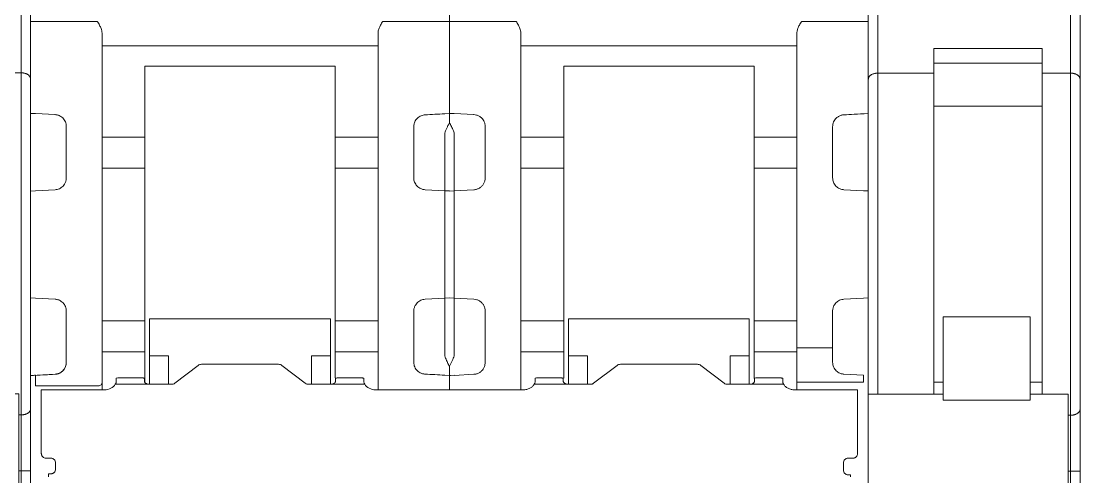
# Model space of a CAD drawing. Header units: millimetres. Extents: x 1359 to 3577, y 1333 to 3557.
# Drawn here: x 3147.09 to 3191.41, y 2710.65 to 2729.83 of the extents above; entities that cross this region are included whole.
import ezdxf

# ---------------------------------------------------------------- set-up
doc = ezdxf.new("R2010")
doc.units = ezdxf.units.MM
doc.layers.add('000-PI-Oprema', color=30, linetype='Continuous', lineweight=5)
doc.layers.add('002-PI-Kabelska kanalica', color=150, linetype='Continuous')

# ---------------------------------------------------------------- blocks, each defined once
blk = doc.blocks.new('5ST3062')
at = {"layer": '000-PI-Oprema', "color": 0, "linetype": 'ByBlock', "lineweight": 0}
for p, q in [((57363.241, 48521.083), (57363.241, 48547.694)), ((57363.641, 48521.337), (57363.641, 48547.694)), ((57371.741, 48521.337), (57371.741, 48547.694)), ((57372.141, 48547.694), (57372.141, 48521.083)), ((57372.141, 48547.694), (57372.141, 48521.083)), ((57365.991, 48521.337), (57365.991, 48522.379)), ((57370.541, 48522.379), (57365.991, 48522.379)), ((57370.541, 48522.379), (57370.541, 48521.337)), ((57370.541, 48521.763), (57365.991, 48521.763)), ((57365.991, 48521.337), (57363.641, 48521.337)), ((57363.641, 48521.337), (57363.641, 48507.833)), ((57365.991, 48521.337), (57365.991, 48507.833)), ((57371.741, 48521.337), (57370.541, 48521.337)), ((57370.541, 48507.833), (57370.541, 48521.337)), ((57371.741, 48506.95), (57371.741, 48521.337)), ((57363.241, 48507.833), (57363.241, 48521.083)), ((57372.141, 48521.083), (57372.141, 48507.205)), ((57370.541, 48519.95), (57365.991, 48519.95)), ((57370.541, 48519.944), (57365.992, 48519.944)), ((57368.641, 48519.95), (57368.641, 48519.944)), ((57366.391, 48511.085), (57366.391, 48507.587)), ((57370.041, 48511.085), (57366.391, 48511.085)), ((57370.041, 48511.085), (57370.041, 48507.587)), ((57366.392, 48508.338), (57365.991, 48508.338)), ((57365.992, 48508.344), (57366.392, 48508.344)), ((57370.041, 48508.344), (57370.541, 48508.344)), ((57370.541, 48508.338), (57370.041, 48508.338)), ((57363.241, 48482.244), (57363.241, 48507.833)), ((57366.391, 48507.833), (57363.241, 48507.833)), ((57370.041, 48507.587), (57366.391, 48507.587)), ((57371.641, 48507.833), (57370.041, 48507.833)), ((57371.641, 48507.833), (57371.641, 48503.433)), ((57372.141, 48507.205), (57372.141, 48504.594)), ((57371.741, 48506.95), (57371.641, 48506.95)), ((57371.741, 48504.594), (57371.741, 48506.95)), ((57371.641, 48504.594), (57371.741, 48504.594)), ((57372.141, 48504.594), (57371.741, 48504.594)), ((57371.741, 48503.594), (57371.741, 48504.594)), ((57372.141, 48504.594), (57372.141, 48503.994))]:
    blk.add_line(p, q, dxfattribs=at)
for points, knots in [([(57363.241, 48521.083), (57363.241, 48521.087), (57363.242, 48521.09), (57363.242, 48521.098), (57363.243, 48521.11), (57363.246, 48521.121), (57363.252, 48521.144), (57363.259, 48521.159), (57363.272, 48521.182), (57363.277, 48521.189), (57363.288, 48521.203), (57363.3, 48521.217), (57363.314, 48521.23), (57363.33, 48521.243), (57363.338, 48521.25), (57363.364, 48521.268), (57363.384, 48521.279), (57363.416, 48521.294), (57363.428, 48521.299), (57363.452, 48521.307), (57363.476, 48521.315), (57363.502, 48521.322), (57363.522, 48521.326), (57363.529, 48521.327), (57363.543, 48521.33), (57363.55, 48521.331), (57363.584, 48521.335), (57363.613, 48521.337), (57363.641, 48521.337)], [0, 0, 0, 0, 0.03125, 0.03125, 0.0625, 0.125, 0.125, 0.25, 0.25, 0.3125, 0.3125, 0.375, 0.4375, 0.4375, 0.5, 0.5, 0.625, 0.625, 0.6875, 0.6875, 0.75, 0.8125, 0.8125, 0.84375, 0.84375, 0.875, 0.875, 1, 1, 1, 1]), ([(57371.741, 48521.337), (57371.77, 48521.337), (57371.799, 48521.335), (57371.833, 48521.331), (57371.84, 48521.33), (57371.854, 48521.327), (57371.861, 48521.326), (57371.881, 48521.322), (57371.907, 48521.315), (57371.931, 48521.307), (57371.955, 48521.299), (57371.966, 48521.294), (57371.999, 48521.279), (57372.019, 48521.268), (57372.045, 48521.25), (57372.053, 48521.243), (57372.069, 48521.23), (57372.083, 48521.217), (57372.095, 48521.203), (57372.106, 48521.189), (57372.111, 48521.182), (57372.124, 48521.159), (57372.131, 48521.144), (57372.137, 48521.121), (57372.14, 48521.11), (57372.141, 48521.098), (57372.141, 48521.09), (57372.141, 48521.087), (57372.141, 48521.083)], [0, 0, 0, 0, 0.125, 0.125, 0.15625, 0.15625, 0.1875, 0.1875, 0.25, 0.3125, 0.3125, 0.375, 0.375, 0.5, 0.5, 0.5625, 0.5625, 0.625, 0.6875, 0.6875, 0.75, 0.75, 0.875, 0.875, 0.9375, 0.96875, 0.96875, 1, 1, 1, 1]), ([(57371.741, 48506.95), (57371.77, 48506.95), (57371.799, 48506.952), (57371.833, 48506.957), (57371.84, 48506.958), (57371.854, 48506.96), (57371.861, 48506.961), (57371.881, 48506.965), (57371.907, 48506.972), (57371.931, 48506.98), (57371.955, 48506.988), (57371.966, 48506.993), (57371.999, 48507.008), (57372.019, 48507.019), (57372.045, 48507.038), (57372.053, 48507.044), (57372.069, 48507.057), (57372.083, 48507.07), (57372.095, 48507.084), (57372.106, 48507.098), (57372.111, 48507.106), (57372.124, 48507.128), (57372.131, 48507.143), (57372.137, 48507.166), (57372.14, 48507.177), (57372.141, 48507.189), (57372.141, 48507.197), (57372.141, 48507.201), (57372.141, 48507.205)], [0, 0, 0, 0, 0.125, 0.125, 0.15625, 0.15625, 0.1875, 0.1875, 0.25, 0.3125, 0.3125, 0.375, 0.375, 0.5, 0.5, 0.5625, 0.5625, 0.625, 0.6875, 0.6875, 0.75, 0.75, 0.875, 0.875, 0.9375, 0.96875, 0.96875, 1, 1, 1, 1])]:
    blk.add_open_spline(points, degree=3, knots=knots, dxfattribs=at)
blk = doc.blocks.new('5SY4206')
at = {"layer": '000-PI-Oprema', "color": 0, "lineweight": 0}
for p, q in [((27361.124, 37255.788), (27361.124, 37280.105)), ((27378.724, 37279.955), (27378.724, 37255.788)), ((27361.324, 37255.788), (27361.124, 37255.788)), ((27361.324, 37255.788), (27363.924, 37255.788)), ((27375.924, 37255.788), (27378.524, 37255.788)), ((27378.724, 37255.788), (27378.524, 37255.788)), ((27378.724, 37255.788), (27378.724, 37254.546)), ((27378.924, 37255.788), (27378.724, 37255.788)), ((27378.924, 37255.788), (27381.524, 37255.788)), ((27393.524, 37255.788), (27396.124, 37255.788)), ((27396.124, 37255.788), (27396.324, 37255.788)), ((27364.124, 37254.757), (27375.724, 37254.757)), ((27378.724, 37254.546), (27378.724, 37251.912)), ((27393.324, 37254.757), (27381.724, 37254.757)), ((27365.924, 37253.911), (27373.924, 37253.911)), ((27383.524, 37253.086), (27383.524, 37253.911)), ((27391.524, 37253.911), (27383.524, 37253.911)), ((27391.524, 37253.911), (27391.524, 37253.086)), ((27383.524, 37253.086), (27383.524, 37250.922)), ((27391.524, 37250.922), (27391.524, 37253.086)), ((27361.17, 37251.912), (27361.142, 37251.913)), ((27361.324, 37251.907), (27361.17, 37251.912)), ((27362.15, 37251.866), (27361.324, 37251.909)), ((27361.324, 37251.907), (27361.324, 37251.909)), ((27362.15, 37251.86), (27362.15, 37251.866)), ((27378.524, 37251.902), (27378.705, 37251.911)), ((27378.77, 37251.912), (27378.742, 37251.913)), ((27378.924, 37251.907), (27378.77, 37251.912)), ((27379.75, 37251.866), (27378.924, 37251.909)), ((27379.75, 37251.866), (27379.75, 37251.86)), ((27361.124, 37248.653), (27361.124, 37251.53)), ((27396.324, 37251.529), (27396.324, 37248.655)), ((27378.524, 37251.093), (27378.524, 37248.665)), ((27378.924, 37248.664), (27378.924, 37251.095)), ((27364.124, 37250.922), (27365.924, 37250.922)), ((27375.724, 37250.922), (27373.924, 37250.922)), ((27381.724, 37250.922), (27383.524, 37250.922)), ((27383.524, 37250.922), (27383.524, 37249.611)), ((27391.524, 37249.611), (27391.524, 37250.922)), ((27391.524, 37250.922), (27393.324, 37250.922)), ((27364.124, 37249.611), (27365.924, 37249.611)), ((27373.924, 37249.611), (27375.724, 37249.611)), ((27383.524, 37249.611), (27381.724, 37249.611)), ((27383.524, 37249.611), (27383.524, 37243.199)), ((27391.524, 37243.199), (27391.524, 37249.611)), ((27393.324, 37249.611), (27391.524, 37249.611)), ((27361.124, 37248.653), (27361.324, 37248.664)), ((27361.324, 37248.664), (27362.15, 37248.707)), ((27378.524, 37248.665), (27377.698, 37248.709)), ((27378.524, 37248.665), (27378.724, 37248.655)), ((27378.924, 37248.664), (27378.724, 37248.653)), ((27379.75, 37248.707), (27378.924, 37248.664)), ((27395.298, 37248.709), (27396.124, 37248.665)), ((27396.124, 37248.665), (27396.324, 37248.655)), ((27361.324, 37244.146), (27361.124, 37244.157)), ((27361.124, 37243.105), (27361.124, 37244.157)), ((27362.15, 37244.103), (27361.324, 37244.146)), ((27377.698, 37244.101), (27378.524, 37244.145)), ((27378.724, 37244.155), (27378.524, 37244.145)), ((27378.524, 37244.145), (27378.524, 37241.717)), ((27378.724, 37244.157), (27378.924, 37244.146)), ((27378.924, 37244.146), (27379.75, 37244.103)), ((27378.924, 37241.715), (27378.924, 37244.146)), ((27396.124, 37244.145), (27395.298, 37244.101)), ((27396.324, 37244.155), (27396.124, 37244.145)), ((27396.324, 37244.155), (27396.324, 37242.982)), ((27364.124, 37243.199), (27365.924, 37243.199)), ((27366.124, 37243.276), (27366.124, 37241.725)), ((27373.724, 37243.276), (27366.124, 37243.276)), ((27373.724, 37241.725), (27373.724, 37243.276)), ((27375.724, 37243.199), (27373.924, 37243.199)), ((27381.724, 37243.199), (27383.524, 37243.199)), ((27383.524, 37243.199), (27383.524, 37241.888)), ((27383.724, 37241.725), (27383.724, 37243.276)), ((27383.724, 37243.276), (27391.324, 37243.276)), ((27391.324, 37243.276), (27391.324, 37241.725)), ((27391.524, 37243.277), (27391.519, 37243.277)), ((27391.524, 37241.888), (27391.524, 37243.199)), ((27391.524, 37243.199), (27393.324, 37243.199)), ((27365.924, 37241.888), (27364.124, 37241.888)), ((27365.924, 37240.605), (27365.924, 37241.888)), ((27366.924, 37241.725), (27366.124, 37241.725)), ((27366.124, 37240.523), (27366.124, 37241.725)), ((27366.924, 37240.523), (27366.924, 37241.725)), ((27373.724, 37241.725), (27372.924, 37241.725)), ((27372.924, 37240.523), (27372.924, 37241.725)), ((27373.724, 37241.725), (27373.724, 37240.523)), ((27373.924, 37240.798), (27373.924, 37241.888)), ((27373.924, 37241.888), (27375.724, 37241.888)), ((27383.524, 37241.888), (27381.724, 37241.888)), ((27383.524, 37241.888), (27383.524, 37240.785)), ((27383.724, 37241.725), (27384.524, 37241.725)), ((27383.724, 37240.523), (27383.724, 37241.725)), ((27384.524, 37241.725), (27384.524, 37240.523)), ((27390.524, 37241.725), (27391.324, 37241.725)), ((27390.524, 37240.523), (27390.524, 37241.725)), ((27391.324, 37241.725), (27391.324, 37240.523)), ((27391.524, 37240.764), (27391.524, 37241.888)), ((27391.524, 37241.888), (27393.324, 37241.888)), ((27394.824, 37242.055), (27393.324, 37242.055)), ((27367.183, 37240.568), (27368.166, 37241.321)), ((27368.307, 37241.366), (27371.541, 37241.366)), ((27371.683, 37241.321), (27372.666, 37240.568)), ((27384.783, 37240.568), (27385.766, 37241.321)), ((27385.907, 37241.366), (27389.141, 37241.366)), ((27389.283, 37241.321), (27390.266, 37240.568)), ((27361.142, 37240.897), (27362.15, 37240.95)), ((27361.324, 37240.901), (27361.324, 37240.903)), ((27362.15, 37240.944), (27362.15, 37240.95)), ((27364.724, 37240.7), (27364.724, 37240.778)), ((27365.707, 37240.796), (27364.924, 37240.796)), ((27365.907, 37240.778), (27365.907, 37240.7)), ((27373.941, 37240.778), (27373.941, 37240.7)), ((27374.925, 37240.796), (27374.141, 37240.796)), ((27375.125, 37240.778), (27375.125, 37240.7)), ((27378.705, 37240.899), (27378.524, 37240.908)), ((27378.724, 37240.898), (27378.724, 37240.293)), ((27378.77, 37240.898), (27378.924, 37240.903)), ((27378.924, 37240.901), (27379.75, 37240.944)), ((27378.924, 37240.903), (27378.924, 37240.901)), ((27382.324, 37240.7), (27382.324, 37240.778)), ((27383.307, 37240.796), (27382.524, 37240.796)), ((27383.507, 37240.778), (27383.507, 37240.7)), ((27391.541, 37240.7), (27391.541, 37240.778)), ((27392.525, 37240.796), (27391.741, 37240.796)), ((27392.725, 37240.778), (27392.725, 37240.7)), ((27395.298, 37240.952), (27396.124, 37240.908)), ((27363.924, 37240.453), (27361.324, 37240.453)), ((27364.124, 37240.576), (27364.124, 37240.293)), ((27366.107, 37240.523), (27364.682, 37240.523)), ((27366.107, 37240.523), (27367.041, 37240.523)), ((27372.807, 37240.523), (27373.741, 37240.523)), ((27375.166, 37240.523), (27373.741, 37240.523)), ((27375.724, 37240.305), (27375.724, 37240.728)), ((27381.724, 37240.576), (27381.724, 37240.293)), ((27382.282, 37240.523), (27383.707, 37240.523)), ((27384.641, 37240.523), (27383.707, 37240.523)), ((27391.341, 37240.523), (27390.407, 37240.523)), ((27392.766, 37240.523), (27391.341, 37240.523)), ((27393.324, 37240.305), (27393.324, 37240.728)), ((27396.124, 37240.608), (27393.324, 37240.608)), ((27361.574, 37239.68), (27361.574, 37240.293)), ((27361.574, 37240.293), (27364.224, 37240.293)), ((27375.625, 37240.293), (27381.824, 37240.293)), ((27393.225, 37240.293), (27395.874, 37240.293)), ((27395.874, 37240.293), (27395.874, 37239.68)), ((27361.574, 37239.023), (27361.574, 37237.615)), ((27395.874, 37237.615), (27395.874, 37239.023)), ((27361.974, 37237.415), (27361.774, 37237.415)), ((27395.674, 37237.415), (27395.474, 37237.415)), ((27361.124, 37236.705), (27361.124, 37237.022)), ((27362.174, 37236.966), (27362.174, 37237.216)), ((27395.274, 37237.216), (27395.274, 37236.917)), ((27396.324, 37237.022), (27396.324, 37236.855)), ((27361.124, 37235.431), (27361.124, 37236.705)), ((27361.874, 37236.762), (27361.974, 37236.762)), ((27361.874, 37236.718), (27361.874, 37236.762)), ((27361.874, 37236.718), (27361.874, 37236.628)), ((27395.474, 37236.718), (27395.574, 37236.718)), ((27395.574, 37236.628), (27395.574, 37236.718)), ((27396.324, 37236.705), (27396.324, 37234.507))]:
    blk.add_line(p, q, dxfattribs=at)
at = {"layer": '000-PI-Oprema', "color": 0, "lineweight": 0, "flags": 128}
blk.add_lwpolyline([(27364.124, 37240.576), (27364.12, 37240.552), (27364.109, 37240.529), (27364.091, 37240.508), (27364.066, 37240.489), (27364.035, 37240.474), (27364.001, 37240.463), (27363.963, 37240.456), (27363.924, 37240.453)], dxfattribs=at)
at = {"layer": '000-PI-Oprema', "color": 0, "lineweight": 0}
for points, knots in [([(27361.124, 37254.546), (27361.124, 37254.559), (27361.124, 37254.586), (27361.124, 37254.633), (27361.124, 37254.686), (27361.124, 37254.766), (27361.124, 37254.881), (27361.124, 37255.041), (27361.124, 37255.217), (27361.124, 37255.403), (27361.124, 37255.595), (27361.124, 37255.724), (27361.124, 37255.788)], [0, 0, 0, 0, 0.061391, 0.122427, 0.18342, 0.24468, 0.372209, 0.500076, 0.627605, 0.755472, 0.877481, 1, 1, 1, 1]), ([(27363.924, 37255.788), (27363.958, 37255.735), (27364.005, 37255.661), (27364.056, 37255.561), (27364.09, 37255.484), (27364.117, 37255.397), (27364.122, 37255.33), (27364.124, 37255.298)], [0, 0, 0, 0, 0.350015, 0.493309, 0.624855, 0.821183, 1, 1, 1, 1]), ([(27375.724, 37255.298), (27375.725, 37255.319), (27375.727, 37255.362), (27375.742, 37255.429), (27375.763, 37255.495), (27375.793, 37255.562), (27375.844, 37255.661), (27375.891, 37255.735), (27375.924, 37255.788)], [0, 0, 0, 0, 0.117446, 0.242847, 0.378002, 0.506391, 0.652474, 1, 1, 1, 1]), ([(27381.524, 37255.788), (27381.558, 37255.735), (27381.605, 37255.66), (27381.656, 37255.561), (27381.69, 37255.484), (27381.717, 37255.397), (27381.722, 37255.33), (27381.724, 37255.298)], [0, 0, 0, 0, 0.350596, 0.493868, 0.625405, 0.821427, 1, 1, 1, 1]), ([(27393.324, 37255.298), (27393.325, 37255.319), (27393.327, 37255.362), (27393.342, 37255.429), (27393.363, 37255.495), (27393.393, 37255.562), (27393.444, 37255.661), (27393.491, 37255.735), (27393.524, 37255.788)], [0, 0, 0, 0, 0.117336, 0.242611, 0.377617, 0.505972, 0.652001, 1, 1, 1, 1]), ([(27396.324, 37255.788), (27396.324, 37255.756), (27396.324, 37255.691), (27396.324, 37255.596), (27396.324, 37255.501), (27396.324, 37255.374), (27396.324, 37255.217), (27396.324, 37255.041), (27396.324, 37254.881), (27396.324, 37254.744), (27396.324, 37254.629), (27396.324, 37254.574), (27396.324, 37254.546)], [0, 0, 0, 0, 0.061391, 0.122427, 0.18342, 0.24468, 0.372209, 0.500076, 0.627605, 0.755472, 0.877481, 1, 1, 1, 1]), ([(27364.124, 37255.144), (27364.124, 37255.104), (27364.124, 37255.023), (27364.124, 37254.891), (27364.124, 37254.752), (27364.124, 37254.604), (27364.124, 37254.448), (27364.124, 37254.284), (27364.124, 37254.112), (27364.124, 37253.871), (27364.124, 37253.552), (27364.124, 37253.141), (27364.124, 37252.703), (27364.124, 37252.391), (27364.124, 37252.234)], [0, 0, 0, 0, 0.062736, 0.125281, 0.187695, 0.250043, 0.312387, 0.374792, 0.437318, 0.500031, 0.625212, 0.749931, 0.874692, 1, 1, 1, 1]), ([(27375.724, 37255.144), (27375.724, 37255.154), (27375.724, 37255.173), (27375.724, 37255.209), (27375.724, 37255.25), (27375.724, 37255.282), (27375.724, 37255.298)], [0, 0, 0, 0, 0.251193, 0.5, 0.748807, 1, 1, 1, 1]), ([(27375.724, 37252.082), (27375.724, 37252.166), (27375.724, 37252.332), (27375.724, 37252.574), (27375.724, 37252.808), (27375.724, 37253.036), (27375.724, 37253.256), (27375.724, 37253.469), (27375.724, 37253.674), (27375.724, 37253.938), (27375.724, 37254.248), (27375.724, 37254.584), (27375.724, 37254.887), (27375.724, 37255.058), (27375.724, 37255.144)], [0, 0, 0, 0, 0.062754, 0.125301, 0.187708, 0.250043, 0.312375, 0.374772, 0.437302, 0.500033, 0.625237, 0.749935, 0.874674, 1, 1, 1, 1]), ([(27381.724, 37255.298), (27381.724, 37255.282), (27381.724, 37255.25), (27381.724, 37255.209), (27381.724, 37255.173), (27381.724, 37255.154), (27381.724, 37255.144)], [0, 0, 0, 0, 0.251193, 0.5, 0.748807, 1, 1, 1, 1]), ([(27381.724, 37255.144), (27381.724, 37255.104), (27381.724, 37255.023), (27381.724, 37254.891), (27381.724, 37254.752), (27381.724, 37254.604), (27381.724, 37254.448), (27381.724, 37254.284), (27381.724, 37254.112), (27381.724, 37253.871), (27381.724, 37253.552), (27381.724, 37253.141), (27381.724, 37252.703), (27381.724, 37252.391), (27381.724, 37252.234)], [0, 0, 0, 0, 0.062736, 0.125281, 0.187695, 0.250043, 0.312387, 0.374792, 0.437318, 0.500031, 0.625212, 0.749931, 0.874692, 1, 1, 1, 1]), ([(27393.324, 37255.144), (27393.324, 37255.154), (27393.324, 37255.173), (27393.324, 37255.209), (27393.324, 37255.25), (27393.324, 37255.282), (27393.324, 37255.298)], [0, 0, 0, 0, 0.251193, 0.5, 0.748807, 1, 1, 1, 1]), ([(27393.324, 37252.082), (27393.324, 37252.166), (27393.324, 37252.332), (27393.324, 37252.574), (27393.324, 37252.808), (27393.324, 37253.036), (27393.324, 37253.256), (27393.324, 37253.469), (27393.324, 37253.674), (27393.324, 37253.938), (27393.324, 37254.248), (27393.324, 37254.584), (27393.324, 37254.887), (27393.324, 37255.058), (27393.324, 37255.144)], [0, 0, 0, 0, 0.062754, 0.125301, 0.187708, 0.250043, 0.312375, 0.374772, 0.437302, 0.500033, 0.625237, 0.749935, 0.874674, 1, 1, 1, 1]), ([(27361.124, 37251.912), (27361.124, 37251.984), (27361.124, 37252.126), (27361.124, 37252.333), (27361.124, 37252.534), (27361.124, 37252.728), (27361.124, 37252.917), (27361.124, 37253.099), (27361.124, 37253.276), (27361.124, 37253.502), (27361.124, 37253.769), (27361.124, 37254.059), (27361.124, 37254.322), (27361.124, 37254.471), (27361.124, 37254.546)], [0, 0, 0, 0, 0.062728, 0.125271, 0.18769, 0.250045, 0.312396, 0.374804, 0.437328, 0.500029, 0.625194, 0.749922, 0.874696, 1, 1, 1, 1]), ([(27396.324, 37254.546), (27396.324, 37254.509), (27396.324, 37254.436), (27396.324, 37254.316), (27396.324, 37254.189), (27396.324, 37254.055), (27396.324, 37253.914), (27396.324, 37253.765), (27396.324, 37253.609), (27396.324, 37253.391), (27396.324, 37253.102), (27396.324, 37252.73), (27396.324, 37252.335), (27396.324, 37252.052), (27396.324, 37251.911)], [0, 0, 0, 0, 0.062728, 0.125272, 0.18769, 0.250045, 0.312396, 0.374803, 0.437328, 0.500029, 0.625194, 0.749922, 0.874696, 1, 1, 1, 1]), ([(27365.924, 37253.911), (27365.924, 37253.87), (27365.924, 37253.787), (27365.924, 37253.669), (27365.924, 37253.556), (27365.924, 37253.413), (27365.924, 37253.247), (27365.924, 37253.14), (27365.924, 37253.086)], [0, 0, 0, 0, 0.125424, 0.250193, 0.374902, 0.500146, 0.749703, 1, 1, 1, 1]), ([(27373.924, 37253.086), (27373.924, 37253.112), (27373.924, 37253.165), (27373.924, 37253.252), (27373.924, 37253.347), (27373.924, 37253.482), (27373.924, 37253.665), (27373.924, 37253.829), (27373.924, 37253.911)], [0, 0, 0, 0, 0.125424, 0.250193, 0.374902, 0.500146, 0.749703, 1, 1, 1, 1]), ([(27373.924, 37250.922), (27373.924, 37250.993), (27373.924, 37251.134), (27373.924, 37251.341), (27373.924, 37251.542), (27373.924, 37251.737), (27373.924, 37251.928), (27373.924, 37252.174), (27373.924, 37252.466), (27373.924, 37252.793), (27373.924, 37252.989), (27373.924, 37253.086)], [0, 0, 0, 0, 0.083508, 0.166833, 0.25006, 0.333277, 0.416572, 0.500032, 0.666688, 0.83311, 1, 1, 1, 1]), ([(27362.15, 37251.866), (27362.17, 37251.864), (27362.209, 37251.861), (27362.265, 37251.847), (27362.331, 37251.824), (27362.403, 37251.785), (27362.477, 37251.726), (27362.54, 37251.652), (27362.587, 37251.565), (27362.618, 37251.469), (27362.622, 37251.402), (27362.624, 37251.368)], [0, 0, 0, 0, 0.071618, 0.143308, 0.216363, 0.334035, 0.455285, 0.587191, 0.721903, 0.860899, 1, 1, 1, 1]), ([(27364.124, 37252.234), (27364.124, 37252.17), (27364.124, 37252.042), (27364.124, 37251.844), (27364.124, 37251.641), (27364.124, 37251.434), (27364.124, 37251.221), (27364.124, 37251.004), (27364.124, 37250.783), (27364.124, 37250.632), (27364.124, 37250.556)], [0, 0, 0, 0, 0.12575, 0.250858, 0.375537, 0.5, 0.624463, 0.749142, 0.87425, 1, 1, 1, 1]), ([(27375.724, 37250.689), (27375.724, 37250.76), (27375.724, 37250.902), (27375.724, 37251.11), (27375.724, 37251.314), (27375.724, 37251.513), (27375.724, 37251.708), (27375.724, 37251.898), (27375.724, 37252.021), (27375.724, 37252.082)], [0, 0, 0, 0, 0.143512, 0.28637, 0.428834, 0.571166, 0.71363, 0.856488, 1, 1, 1, 1]), ([(27377.224, 37251.359), (27377.225, 37251.382), (27377.227, 37251.427), (27377.241, 37251.493), (27377.267, 37251.567), (27377.309, 37251.644), (27377.372, 37251.718), (27377.446, 37251.778), (27377.527, 37251.821), (27377.611, 37251.849), (27377.669, 37251.855), (27377.698, 37251.858)], [0, 0, 0, 0, 0.093221, 0.185813, 0.279137, 0.41434, 0.546905, 0.668022, 0.785627, 0.893606, 1, 1, 1, 1]), ([(27380.224, 37251.368), (27380.223, 37251.39), (27380.222, 37251.435), (27380.207, 37251.502), (27380.182, 37251.575), (27380.139, 37251.652), (27380.07, 37251.734), (27379.978, 37251.803), (27379.866, 37251.852), (27379.788, 37251.861), (27379.75, 37251.866)], [0, 0, 0, 0, 0.092601, 0.18543, 0.278489, 0.413813, 0.545287, 0.709927, 0.860804, 1, 1, 1, 1]), ([(27381.724, 37252.234), (27381.724, 37252.17), (27381.724, 37252.042), (27381.724, 37251.844), (27381.724, 37251.641), (27381.724, 37251.434), (27381.724, 37251.221), (27381.724, 37251.004), (27381.724, 37250.783), (27381.724, 37250.632), (27381.724, 37250.556)], [0, 0, 0, 0, 0.12575, 0.250858, 0.375537, 0.5, 0.624463, 0.749142, 0.87425, 1, 1, 1, 1]), ([(27393.324, 37250.689), (27393.324, 37250.76), (27393.324, 37250.902), (27393.324, 37251.11), (27393.324, 37251.314), (27393.324, 37251.513), (27393.324, 37251.708), (27393.324, 37251.898), (27393.324, 37252.021), (27393.324, 37252.082)], [0, 0, 0, 0, 0.143512, 0.28637, 0.428834, 0.571166, 0.71363, 0.856488, 1, 1, 1, 1]), ([(27395.298, 37251.858), (27395.28, 37251.857), (27395.242, 37251.854), (27395.186, 37251.841), (27395.131, 37251.821), (27395.076, 37251.795), (27395.024, 37251.76), (27394.969, 37251.713), (27394.911, 37251.647), (27394.863, 37251.56), (27394.83, 37251.46), (27394.826, 37251.393), (27394.824, 37251.359)], [0, 0, 0, 0, 0.067869, 0.138425, 0.211987, 0.288836, 0.369219, 0.453352, 0.573685, 0.721104, 0.860335, 1, 1, 1, 1]), ([(27378.524, 37251.093), (27378.537, 37251.124), (27378.564, 37251.194), (27378.61, 37251.3), (27378.664, 37251.416), (27378.703, 37251.49), (27378.724, 37251.529)], [0, 0, 0, 0, 0.193415, 0.424448, 0.693252, 1, 1, 1, 1]), ([(27378.924, 37251.095), (27378.912, 37251.126), (27378.887, 37251.19), (27378.848, 37251.281), (27378.808, 37251.368), (27378.766, 37251.452), (27378.738, 37251.504), (27378.724, 37251.53)], [0, 0, 0, 0, 0.194202, 0.390464, 0.589612, 0.792498, 1, 1, 1, 1]), ([(27394.824, 37251.359), (27394.824, 37251.293), (27394.824, 37251.162), (27394.824, 37250.961), (27394.824, 37250.824), (27394.824, 37250.755)], [0, 0, 0, 0, 0.333419, 0.666581, 1, 1, 1, 1]), ([(27362.624, 37249.206), (27362.624, 37249.326), (27362.624, 37249.565), (27362.624, 37249.92), (27362.624, 37250.272), (27362.624, 37250.505), (27362.624, 37250.621)], [0, 0, 0, 0, 0.2501, 0.5, 0.7499, 1, 1, 1, 1]), ([(27364.124, 37250.556), (27364.124, 37250.446), (27364.124, 37250.224), (27364.124, 37249.889), (27364.124, 37249.551), (27364.124, 37249.211), (27364.124, 37248.868), (27364.124, 37248.29), (27364.124, 37247.469), (27364.124, 37246.405), (27364.124, 37245.341), (27364.124, 37244.405), (27364.124, 37243.599), (27364.124, 37242.919), (27364.124, 37242.476), (27364.124, 37242.254)], [0, 0, 0, 0, 0.041447, 0.082829, 0.124176, 0.16552, 0.206891, 0.248321, 0.374134, 0.500011, 0.625824, 0.751702, 0.834467, 0.91715, 1, 1, 1, 1]), ([(27365.924, 37250.922), (27365.924, 37250.873), (27365.924, 37250.775), (27365.924, 37250.559), (27365.924, 37250.32), (27365.924, 37250.075), (27365.924, 37249.854), (27365.924, 37249.689), (27365.924, 37249.633), (27365.924, 37249.611)], [0, 0, 0, 0, 0.150243, 0.300485, 0.450729, 0.600973, 0.751216, 0.901461, 1, 1, 1, 1]), ([(27373.924, 37250.922), (27373.924, 37250.873), (27373.924, 37250.775), (27373.924, 37250.559), (27373.924, 37250.32), (27373.924, 37250.075), (27373.924, 37249.854), (27373.924, 37249.689), (27373.924, 37249.633), (27373.924, 37249.611)], [0, 0, 0, 0, 0.150243, 0.300485, 0.450729, 0.600973, 0.751216, 0.901461, 1, 1, 1, 1]), ([(27375.724, 37242.121), (27375.724, 37242.235), (27375.724, 37242.463), (27375.724, 37242.809), (27375.724, 37243.157), (27375.724, 37243.507), (27375.724, 37243.86), (27375.724, 37244.457), (27375.724, 37245.305), (27375.724, 37246.405), (27375.724, 37247.505), (27375.724, 37248.472), (27375.724, 37249.303), (27375.724, 37250.003), (27375.724, 37250.46), (27375.724, 37250.689)], [0, 0, 0, 0, 0.041431, 0.082793, 0.124119, 0.165441, 0.206793, 0.248207, 0.374079, 0.500012, 0.625883, 0.751817, 0.834548, 0.917188, 1, 1, 1, 1]), ([(27381.724, 37250.556), (27381.724, 37250.446), (27381.724, 37250.224), (27381.724, 37249.889), (27381.724, 37249.551), (27381.724, 37249.211), (27381.724, 37248.868), (27381.724, 37248.29), (27381.724, 37247.469), (27381.724, 37246.405), (27381.724, 37245.341), (27381.724, 37244.405), (27381.724, 37243.599), (27381.724, 37242.919), (27381.724, 37242.476), (27381.724, 37242.254)], [0, 0, 0, 0, 0.041447, 0.082829, 0.124176, 0.16552, 0.206891, 0.248321, 0.374134, 0.500011, 0.625824, 0.751702, 0.834467, 0.91715, 1, 1, 1, 1]), ([(27393.324, 37242.121), (27393.324, 37242.235), (27393.324, 37242.463), (27393.324, 37242.809), (27393.324, 37243.157), (27393.324, 37243.507), (27393.324, 37243.86), (27393.324, 37244.457), (27393.324, 37245.305), (27393.324, 37246.405), (27393.324, 37247.505), (27393.324, 37248.472), (27393.324, 37249.303), (27393.324, 37250.003), (27393.324, 37250.46), (27393.324, 37250.689)], [0, 0, 0, 0, 0.041431, 0.082793, 0.124119, 0.165441, 0.206793, 0.248207, 0.374079, 0.500012, 0.625883, 0.751817, 0.834548, 0.917188, 1, 1, 1, 1]), ([(27394.824, 37250.755), (27394.824, 37250.654), (27394.824, 37250.451), (27394.824, 37250.143), (27394.824, 37249.834), (27394.824, 37249.522), (27394.824, 37249.313), (27394.824, 37249.208)], [0, 0, 0, 0, 0.200123, 0.400061, 0.599939, 0.799877, 1, 1, 1, 1]), ([(27362.624, 37249.206), (27362.623, 37249.185), (27362.622, 37249.142), (27362.609, 37249.079), (27362.586, 37249.009), (27362.547, 37248.933), (27362.488, 37248.859), (27362.416, 37248.796), (27362.334, 37248.749), (27362.244, 37248.717), (27362.182, 37248.71), (27362.15, 37248.707)], [0, 0, 0, 0, 0.085507, 0.170147, 0.255273, 0.381189, 0.506725, 0.630753, 0.754527, 0.877113, 1, 1, 1, 1]), ([(27365.924, 37249.611), (27365.924, 37249.528), (27365.924, 37249.361), (27365.924, 37249.106), (27365.924, 37248.849), (27365.924, 37248.589), (27365.924, 37248.326), (27365.924, 37247.878), (27365.924, 37247.239), (27365.924, 37246.405), (27365.924, 37245.572), (27365.924, 37244.842), (27365.924, 37244.221), (27365.924, 37243.702), (27365.924, 37243.367), (27365.924, 37243.199)], [0, 0, 0, 0, 0.041319, 0.082538, 0.123706, 0.164869, 0.206076, 0.247373, 0.373654, 0.500018, 0.626299, 0.752662, 0.835118, 0.917437, 1, 1, 1, 1]), ([(27373.924, 37249.611), (27373.924, 37248.604), (27373.924, 37247.505), (27373.924, 37245.305), (27373.924, 37244.206), (27373.924, 37243.199)], [0, 0, 0, 0, 0.5, 0.5, 1, 1, 1, 1]), ([(27377.698, 37248.709), (27377.677, 37248.71), (27377.635, 37248.714), (27377.574, 37248.73), (27377.506, 37248.756), (27377.433, 37248.798), (27377.361, 37248.86), (27377.301, 37248.935), (27377.258, 37249.02), (27377.229, 37249.112), (27377.226, 37249.176), (27377.224, 37249.208)], [0, 0, 0, 0, 0.082209, 0.16366, 0.245689, 0.369303, 0.493372, 0.618767, 0.744744, 0.872104, 1, 1, 1, 1]), ([(27379.75, 37248.707), (27379.771, 37248.709), (27379.812, 37248.712), (27379.873, 37248.727), (27379.931, 37248.75), (27379.987, 37248.779), (27380.039, 37248.816), (27380.098, 37248.87), (27380.16, 37248.951), (27380.213, 37249.069), (27380.22, 37249.159), (27380.224, 37249.206)], [0, 0, 0, 0, 0.080411, 0.161533, 0.243405, 0.326066, 0.409552, 0.493901, 0.642123, 0.810797, 1, 1, 1, 1]), ([(27395.298, 37248.709), (27395.277, 37248.71), (27395.235, 37248.714), (27395.174, 37248.73), (27395.106, 37248.756), (27395.033, 37248.798), (27394.961, 37248.86), (27394.901, 37248.935), (27394.858, 37249.02), (27394.829, 37249.112), (27394.826, 37249.176), (27394.824, 37249.208)], [0, 0, 0, 0, 0.082209, 0.16366, 0.245689, 0.369303, 0.493372, 0.618767, 0.744744, 0.872104, 1, 1, 1, 1]), ([(27361.124, 37244.157), (27361.124, 37244.263), (27361.124, 37244.475), (27361.124, 37244.795), (27361.124, 37245.116), (27361.124, 37245.437), (27361.124, 37245.759), (27361.124, 37246.082), (27361.124, 37246.486), (27361.124, 37246.97), (27361.124, 37247.534), (27361.124, 37248.096), (27361.124, 37248.467), (27361.124, 37248.653)], [0, 0, 0, 0, 0.071572, 0.143012, 0.214372, 0.285701, 0.357051, 0.428472, 0.500015, 0.625079, 0.749917, 0.8748, 1, 1, 1, 1]), ([(27378.524, 37248.665), (27378.524, 37248.558), (27378.524, 37248.345), (27378.524, 37248.023), (27378.524, 37247.701), (27378.524, 37247.378), (27378.524, 37247.054), (27378.524, 37246.73), (27378.524, 37246.324), (27378.524, 37245.837), (27378.524, 37245.271), (27378.524, 37244.706), (27378.524, 37244.332), (27378.524, 37244.145)], [0, 0, 0, 0, 0.071556, 0.142997, 0.214365, 0.285706, 0.357065, 0.428486, 0.500013, 0.625062, 0.749916, 0.874816, 1, 1, 1, 1]), ([(27396.324, 37248.655), (27396.324, 37248.549), (27396.324, 37248.336), (27396.324, 37248.016), (27396.324, 37247.696), (27396.324, 37247.374), (27396.324, 37247.052), (27396.324, 37246.729), (27396.324, 37246.324), (27396.324, 37245.839), (27396.324, 37245.275), (27396.324, 37244.713), (27396.324, 37244.341), (27396.324, 37244.155)], [0, 0, 0, 0, 0.071572, 0.143012, 0.214372, 0.285701, 0.357051, 0.428472, 0.500015, 0.625079, 0.749917, 0.8748, 1, 1, 1, 1]), ([(27362.15, 37244.103), (27362.171, 37244.101), (27362.213, 37244.098), (27362.274, 37244.082), (27362.343, 37244.056), (27362.416, 37244.014), (27362.488, 37243.951), (27362.547, 37243.877), (27362.591, 37243.792), (27362.619, 37243.7), (27362.623, 37243.636), (27362.624, 37243.604)], [0, 0, 0, 0, 0.082205, 0.163652, 0.245679, 0.369354, 0.493482, 0.618917, 0.744935, 0.872201, 1, 1, 1, 1]), ([(27377.224, 37243.602), (27377.225, 37243.623), (27377.227, 37243.666), (27377.239, 37243.729), (27377.263, 37243.799), (27377.302, 37243.875), (27377.361, 37243.95), (27377.433, 37244.012), (27377.515, 37244.059), (27377.604, 37244.091), (27377.667, 37244.098), (27377.698, 37244.101)], [0, 0, 0, 0, 0.085573, 0.170275, 0.255463, 0.381339, 0.506835, 0.630803, 0.754517, 0.877108, 1, 1, 1, 1]), ([(27380.224, 37243.604), (27380.223, 37243.628), (27380.221, 37243.675), (27380.206, 37243.743), (27380.183, 37243.805), (27380.155, 37243.86), (27380.122, 37243.908), (27380.07, 37243.969), (27379.99, 37244.033), (27379.874, 37244.088), (27379.791, 37244.098), (27379.75, 37244.103)], [0, 0, 0, 0, 0.097376, 0.189595, 0.276665, 0.358598, 0.435408, 0.507112, 0.674555, 0.83875, 1, 1, 1, 1]), ([(27394.824, 37243.602), (27394.825, 37243.623), (27394.827, 37243.666), (27394.839, 37243.729), (27394.863, 37243.799), (27394.902, 37243.875), (27394.961, 37243.95), (27395.033, 37244.012), (27395.115, 37244.059), (27395.204, 37244.091), (27395.267, 37244.098), (27395.298, 37244.101)], [0, 0, 0, 0, 0.085573, 0.170275, 0.255463, 0.381339, 0.506835, 0.630803, 0.754517, 0.877108, 1, 1, 1, 1]), ([(27362.624, 37242.189), (27362.624, 37242.305), (27362.624, 37242.538), (27362.624, 37242.89), (27362.624, 37243.245), (27362.624, 37243.484), (27362.624, 37243.604)], [0, 0, 0, 0, 0.2501, 0.5, 0.7499, 1, 1, 1, 1]), ([(27394.824, 37243.602), (27394.824, 37243.497), (27394.824, 37243.288), (27394.824, 37242.976), (27394.824, 37242.667), (27394.824, 37242.359), (27394.824, 37242.156), (27394.824, 37242.055)], [0, 0, 0, 0, 0.200123, 0.400061, 0.599939, 0.799877, 1, 1, 1, 1]), ([(27361.124, 37241.28), (27361.124, 37241.28), (27361.124, 37241.607), (27361.124, 37241.989), (27361.124, 37242.479), (27361.124, 37242.833), (27361.124, 37243.062), (27361.124, 37243.091), (27361.124, 37243.105)], [0, 0, 0, 0, 0.008736, 0.206989, 0.405242, 0.603494, 0.801747, 1, 1, 1, 1]), ([(27365.924, 37243.199), (27365.924, 37243.177), (27365.924, 37243.121), (27365.924, 37242.956), (27365.924, 37242.735), (27365.924, 37242.49), (27365.924, 37242.251), (27365.924, 37242.035), (27365.924, 37241.937), (27365.924, 37241.888)], [0, 0, 0, 0, 0.098539, 0.248784, 0.399027, 0.54927, 0.699515, 0.849757, 1, 1, 1, 1]), ([(27373.924, 37243.199), (27373.924, 37243.177), (27373.924, 37243.121), (27373.924, 37242.956), (27373.924, 37242.735), (27373.924, 37242.49), (27373.924, 37242.251), (27373.924, 37242.035), (27373.924, 37241.937), (27373.924, 37241.888)], [0, 0, 0, 0, 0.098539, 0.248784, 0.399027, 0.54927, 0.699515, 0.849757, 1, 1, 1, 1]), ([(27396.324, 37243.005), (27396.324, 37242.991), (27396.324, 37242.963), (27396.324, 37242.74), (27396.324, 37242.392), (27396.324, 37241.935), (27396.324, 37241.553), (27396.324, 37241.281)], [0, 0, 0, 0, 0.201961, 0.403921, 0.605881, 0.807842, 1, 1, 1, 1]), ([(27362.624, 37241.442), (27362.624, 37241.503), (27362.624, 37241.624), (27362.624, 37241.81), (27362.624, 37241.998), (27362.624, 37242.125), (27362.624, 37242.189)], [0, 0, 0, 0, 0.25014, 0.5, 0.74986, 1, 1, 1, 1]), ([(27364.124, 37242.254), (27364.124, 37242.178), (27364.124, 37242.027), (27364.124, 37241.806), (27364.124, 37241.589), (27364.124, 37241.376), (27364.124, 37241.169), (27364.124, 37240.966), (27364.124, 37240.768), (27364.124, 37240.64), (27364.124, 37240.576)], [0, 0, 0, 0, 0.12575, 0.250858, 0.375537, 0.5, 0.624463, 0.749142, 0.87425, 1, 1, 1, 1]), ([(27375.724, 37240.728), (27375.724, 37240.789), (27375.724, 37240.912), (27375.724, 37241.102), (27375.724, 37241.297), (27375.724, 37241.496), (27375.724, 37241.7), (27375.724, 37241.908), (27375.724, 37242.05), (27375.724, 37242.121)], [0, 0, 0, 0, 0.143512, 0.28637, 0.428834, 0.571166, 0.71363, 0.856488, 1, 1, 1, 1]), ([(27381.724, 37242.254), (27381.724, 37242.178), (27381.724, 37242.027), (27381.724, 37241.806), (27381.724, 37241.589), (27381.724, 37241.376), (27381.724, 37241.169), (27381.724, 37240.966), (27381.724, 37240.768), (27381.724, 37240.64), (27381.724, 37240.576)], [0, 0, 0, 0, 0.12575, 0.250858, 0.375537, 0.5, 0.624463, 0.749142, 0.87425, 1, 1, 1, 1]), ([(27393.324, 37240.728), (27393.324, 37240.789), (27393.324, 37240.912), (27393.324, 37241.102), (27393.324, 37241.297), (27393.324, 37241.496), (27393.324, 37241.7), (27393.324, 37241.908), (27393.324, 37242.05), (27393.324, 37242.121)], [0, 0, 0, 0, 0.143512, 0.28637, 0.428834, 0.571166, 0.71363, 0.856488, 1, 1, 1, 1]), ([(27378.524, 37241.717), (27378.537, 37241.685), (27378.562, 37241.622), (27378.601, 37241.531), (27378.641, 37241.443), (27378.682, 37241.359), (27378.71, 37241.307), (27378.724, 37241.281)], [0, 0, 0, 0, 0.1942, 0.390457, 0.5896, 0.792488, 1, 1, 1, 1]), ([(27378.924, 37241.715), (27378.912, 37241.684), (27378.884, 37241.615), (27378.838, 37241.509), (27378.784, 37241.392), (27378.745, 37241.319), (27378.724, 37241.28)], [0, 0, 0, 0, 0.193384, 0.424408, 0.693222, 1, 1, 1, 1]), ([(27394.824, 37242.055), (27394.824, 37241.986), (27394.824, 37241.849), (27394.824, 37241.648), (27394.824, 37241.517), (27394.824, 37241.451)], [0, 0, 0, 0, 0.333419, 0.666581, 1, 1, 1, 1]), ([(27362.15, 37240.95), (27362.192, 37240.952), (27362.238, 37240.96), (27362.338, 37240.994), (27362.39, 37241.021), (27362.49, 37241.103), (27362.537, 37241.158), (27362.605, 37241.292), (27362.624, 37241.37), (27362.624, 37241.449)], [0, 0, 0, 0, 0.25, 0.25, 0.5, 0.5, 0.75, 0.75, 1, 1, 1, 1]), ([(27362.15, 37240.944), (27362.169, 37240.946), (27362.207, 37240.949), (27362.263, 37240.962), (27362.319, 37240.981), (27362.373, 37241.008), (27362.426, 37241.043), (27362.483, 37241.091), (27362.546, 37241.166), (27362.593, 37241.259), (27362.62, 37241.356), (27362.623, 37241.413), (27362.624, 37241.442)], [0, 0, 0, 0, 0.068374, 0.139377, 0.213319, 0.290477, 0.371094, 0.455382, 0.587277, 0.761474, 0.880592, 1, 1, 1, 1]), ([(27377.698, 37240.952), (27377.679, 37240.953), (27377.64, 37240.957), (27377.584, 37240.97), (27377.518, 37240.993), (27377.446, 37241.032), (27377.372, 37241.092), (27377.309, 37241.166), (27377.262, 37241.253), (27377.23, 37241.349), (27377.226, 37241.417), (27377.224, 37241.451)], [0, 0, 0, 0, 0.070996, 0.142095, 0.214573, 0.332083, 0.453298, 0.585758, 0.72107, 0.860537, 1, 1, 1, 1]), ([(27379.75, 37240.944), (27379.769, 37240.946), (27379.807, 37240.949), (27379.863, 37240.962), (27379.919, 37240.981), (27379.973, 37241.008), (27380.026, 37241.043), (27380.083, 37241.091), (27380.146, 37241.166), (27380.193, 37241.259), (27380.22, 37241.356), (27380.223, 37241.413), (27380.224, 37241.442)], [0, 0, 0, 0, 0.068374, 0.139376, 0.213318, 0.290476, 0.371092, 0.45538, 0.587276, 0.76147, 0.88059, 1, 1, 1, 1]), ([(27395.298, 37240.952), (27395.279, 37240.953), (27395.24, 37240.957), (27395.184, 37240.97), (27395.118, 37240.993), (27395.046, 37241.032), (27394.972, 37241.092), (27394.909, 37241.166), (27394.862, 37241.253), (27394.83, 37241.349), (27394.826, 37241.417), (27394.824, 37241.451)], [0, 0, 0, 0, 0.070997, 0.142096, 0.214572, 0.332081, 0.453288, 0.585757, 0.721078, 0.860541, 1, 1, 1, 1]), ([(27361.124, 37238.264), (27361.124, 37238.301), (27361.124, 37238.374), (27361.124, 37238.494), (27361.124, 37238.62), (27361.124, 37238.754), (27361.124, 37238.896), (27361.124, 37239.045), (27361.124, 37239.201), (27361.124, 37239.418), (27361.124, 37239.707), (27361.124, 37240.079), (27361.124, 37240.474), (27361.124, 37240.756), (27361.124, 37240.898)], [0, 0, 0, 0, 0.062728, 0.125271, 0.18769, 0.250045, 0.312396, 0.374804, 0.437328, 0.500029, 0.625194, 0.749922, 0.874696, 1, 1, 1, 1]), ([(27361.324, 37240.903), (27361.298, 37240.902), (27361.245, 37240.9), (27361.195, 37240.899), (27361.17, 37240.898)], [0, 0, 0, 0, 0.508632, 1, 1, 1, 1]), ([(27364.724, 37240.778), (27364.724, 37240.783), (27364.746, 37240.787), (27364.82, 37240.794), (27364.872, 37240.796), (27364.924, 37240.796)], [0, 0, 0, 0, 0.5, 0.5, 1, 1, 1, 1]), ([(27365.907, 37240.778), (27365.906, 37240.779), (27365.905, 37240.782), (27365.893, 37240.785), (27365.875, 37240.788), (27365.842, 37240.791), (27365.786, 37240.795), (27365.734, 37240.795), (27365.707, 37240.796)], [0, 0, 0, 0, 0.128148, 0.251094, 0.373747, 0.501054, 0.748354, 1, 1, 1, 1]), ([(27374.141, 37240.796), (27374.128, 37240.796), (27374.102, 37240.795), (27374.064, 37240.794), (27374.029, 37240.793), (27373.989, 37240.79), (27373.949, 37240.785), (27373.944, 37240.781), (27373.941, 37240.778)], [0, 0, 0, 0, 0.128148, 0.251094, 0.373747, 0.501054, 0.748354, 1, 1, 1, 1]), ([(27375.125, 37240.778), (27375.124, 37240.779), (27375.122, 37240.782), (27375.111, 37240.785), (27375.092, 37240.788), (27375.059, 37240.791), (27375.004, 37240.795), (27374.951, 37240.795), (27374.925, 37240.796)], [0, 0, 0, 0, 0.128148, 0.251094, 0.373747, 0.501054, 0.748354, 1, 1, 1, 1]), ([(27382.324, 37240.778), (27382.324, 37240.783), (27382.346, 37240.787), (27382.42, 37240.794), (27382.472, 37240.796), (27382.524, 37240.796)], [0, 0, 0, 0, 0.5, 0.5, 1, 1, 1, 1]), ([(27383.507, 37240.778), (27383.506, 37240.779), (27383.505, 37240.782), (27383.493, 37240.785), (27383.475, 37240.788), (27383.442, 37240.791), (27383.386, 37240.795), (27383.334, 37240.795), (27383.307, 37240.796)], [0, 0, 0, 0, 0.128148, 0.251094, 0.373747, 0.501054, 0.748354, 1, 1, 1, 1]), ([(27391.541, 37240.778), (27391.541, 37240.783), (27391.563, 37240.787), (27391.637, 37240.794), (27391.689, 37240.796), (27391.741, 37240.796)], [0, 0, 0, 0, 0.5, 0.5, 1, 1, 1, 1]), ([(27392.725, 37240.778), (27392.724, 37240.779), (27392.722, 37240.782), (27392.711, 37240.785), (27392.692, 37240.788), (27392.659, 37240.791), (27392.604, 37240.795), (27392.551, 37240.795), (27392.525, 37240.796)], [0, 0, 0, 0, 0.128148, 0.251094, 0.373747, 0.501054, 0.748354, 1, 1, 1, 1]), ([(27396.324, 37240.899), (27396.324, 37240.828), (27396.324, 37240.685), (27396.324, 37240.479), (27396.324, 37240.278), (27396.324, 37240.083), (27396.324, 37239.894), (27396.324, 37239.711), (27396.324, 37239.535), (27396.324, 37239.308), (27396.324, 37239.042), (27396.324, 37238.751), (27396.324, 37238.488), (27396.324, 37238.339), (27396.324, 37238.264)], [0, 0, 0, 0, 0.062728, 0.125272, 0.18769, 0.250045, 0.312396, 0.374803, 0.437328, 0.500029, 0.625194, 0.749922, 0.874696, 1, 1, 1, 1]), ([(27364.224, 37240.293), (27364.321, 37240.293), (27364.417, 37240.315), (27364.579, 37240.396), (27364.644, 37240.455), (27364.682, 37240.523)], [0, 0, 0, 0, 0.5, 0.5, 1, 1, 1, 1]), ([(27364.724, 37240.649), (27364.723, 37240.641), (27364.723, 37240.624), (27364.714, 37240.593), (27364.702, 37240.559), (27364.689, 37240.535), (27364.682, 37240.523)], [0, 0, 0, 0, 0.256458, 0.506841, 0.753776, 1, 1, 1, 1]), ([(27364.724, 37240.649), (27364.724, 37240.658), (27364.724, 37240.675), (27364.724, 37240.692), (27364.724, 37240.697), (27364.724, 37240.7)], [0, 0, 0, 0, 0.334189, 0.665811, 1, 1, 1, 1]), ([(27365.907, 37240.649), (27365.908, 37240.643), (27365.909, 37240.631), (27365.92, 37240.61), (27365.937, 37240.588), (27365.967, 37240.563), (27366.021, 37240.532), (27366.074, 37240.527), (27366.107, 37240.523)], [0, 0, 0, 0, 0.121269, 0.244591, 0.370821, 0.500756, 0.692101, 1, 1, 1, 1]), ([(27373.741, 37240.523), (27373.756, 37240.524), (27373.783, 37240.525), (27373.82, 37240.534), (27373.848, 37240.545), (27373.869, 37240.557), (27373.9, 37240.577), (27373.934, 37240.611), (27373.939, 37240.637), (27373.941, 37240.649)], [0, 0, 0, 0, 0.138294, 0.257669, 0.358107, 0.439606, 0.502183, 0.756685, 1, 1, 1, 1]), ([(27375.125, 37240.7), (27375.125, 37240.697), (27375.125, 37240.692), (27375.125, 37240.675), (27375.125, 37240.658), (27375.125, 37240.649)], [0, 0, 0, 0, 0.334189, 0.665811, 1, 1, 1, 1]), ([(27375.166, 37240.523), (27375.16, 37240.535), (27375.147, 37240.559), (27375.134, 37240.593), (27375.126, 37240.624), (27375.125, 37240.641), (27375.125, 37240.649)], [0, 0, 0, 0, 0.246224, 0.493159, 0.743542, 1, 1, 1, 1]), ([(27375.166, 37240.523), (27375.205, 37240.455), (27375.27, 37240.396), (27375.431, 37240.315), (27375.528, 37240.293), (27375.625, 37240.293)], [0, 0, 0, 0, 0.5, 0.5, 1, 1, 1, 1]), ([(27382.282, 37240.523), (27382.271, 37240.506), (27382.25, 37240.473), (27382.207, 37240.428), (27382.157, 37240.388), (27382.08, 37240.344), (27381.969, 37240.302), (27381.873, 37240.296), (27381.824, 37240.293)], [0, 0, 0, 0, 0.126929, 0.250928, 0.374602, 0.500576, 0.748126, 1, 1, 1, 1]), ([(27382.324, 37240.649), (27382.323, 37240.641), (27382.323, 37240.624), (27382.314, 37240.593), (27382.302, 37240.559), (27382.289, 37240.535), (27382.282, 37240.523)], [0, 0, 0, 0, 0.256458, 0.506841, 0.753776, 1, 1, 1, 1]), ([(27383.707, 37240.523), (27383.694, 37240.524), (27383.667, 37240.525), (27383.628, 37240.534), (27383.594, 37240.548), (27383.554, 37240.572), (27383.515, 37240.61), (27383.51, 37240.636), (27383.507, 37240.649)], [0, 0, 0, 0, 0.128818, 0.251822, 0.37424, 0.501366, 0.746636, 1, 1, 1, 1]), ([(27384.783, 37240.568), (27384.773, 37240.561), (27384.753, 37240.548), (27384.718, 37240.534), (27384.681, 37240.525), (27384.655, 37240.524), (27384.641, 37240.523)], [0, 0, 0, 0, 0.25487, 0.5, 0.74513, 1, 1, 1, 1]), ([(27390.407, 37240.523), (27390.394, 37240.524), (27390.368, 37240.525), (27390.33, 37240.534), (27390.295, 37240.548), (27390.276, 37240.561), (27390.266, 37240.568)], [0, 0, 0, 0, 0.25487, 0.5, 0.74513, 1, 1, 1, 1]), ([(27391.541, 37240.649), (27391.541, 37240.643), (27391.539, 37240.63), (27391.528, 37240.609), (27391.51, 37240.587), (27391.477, 37240.56), (27391.422, 37240.53), (27391.368, 37240.525), (27391.341, 37240.523)], [0, 0, 0, 0, 0.130698, 0.254597, 0.376443, 0.501216, 0.749391, 1, 1, 1, 1]), ([(27392.766, 37240.523), (27392.76, 37240.535), (27392.747, 37240.559), (27392.734, 37240.593), (27392.726, 37240.624), (27392.725, 37240.641), (27392.725, 37240.649)], [0, 0, 0, 0, 0.246224, 0.493159, 0.743542, 1, 1, 1, 1]), ([(27393.225, 37240.293), (27393.2, 37240.294), (27393.152, 37240.296), (27393.081, 37240.308), (27393.013, 37240.328), (27392.929, 37240.363), (27392.835, 37240.425), (27392.789, 37240.49), (27392.766, 37240.523)], [0, 0, 0, 0, 0.126929, 0.250928, 0.374602, 0.500576, 0.748126, 1, 1, 1, 1]), ([(27361.124, 37237.022), (27361.124, 37237.054), (27361.124, 37237.119), (27361.124, 37237.214), (27361.124, 37237.309), (27361.124, 37237.436), (27361.124, 37237.593), (27361.124, 37237.769), (27361.124, 37237.929), (27361.124, 37238.066), (27361.124, 37238.181), (27361.124, 37238.236), (27361.124, 37238.264)], [0, 0, 0, 0, 0.061391, 0.122427, 0.18342, 0.24468, 0.372209, 0.500076, 0.627605, 0.755472, 0.877481, 1, 1, 1, 1]), ([(27396.324, 37238.264), (27396.324, 37238.251), (27396.324, 37238.224), (27396.324, 37238.177), (27396.324, 37238.124), (27396.324, 37238.044), (27396.324, 37237.929), (27396.324, 37237.769), (27396.324, 37237.593), (27396.324, 37237.407), (27396.324, 37237.215), (27396.324, 37237.086), (27396.324, 37237.022)], [0, 0, 0, 0, 0.061391, 0.122427, 0.18342, 0.24468, 0.372209, 0.500076, 0.627605, 0.755472, 0.877481, 1, 1, 1, 1]), ([(27361.574, 37237.615), (27361.575, 37237.601), (27361.576, 37237.575), (27361.588, 37237.538), (27361.607, 37237.503), (27361.64, 37237.463), (27361.695, 37237.424), (27361.748, 37237.418), (27361.774, 37237.415)], [0, 0, 0, 0, 0.128148, 0.251094, 0.373747, 0.501054, 0.748354, 1, 1, 1, 1]), ([(27362.174, 37237.216), (27362.174, 37237.268), (27362.153, 37237.32), (27362.079, 37237.394), (27362.027, 37237.415), (27361.974, 37237.415)], [0, 0, 0, 0, 0.5, 0.5, 1, 1, 1, 1]), ([(27395.474, 37237.415), (27395.422, 37237.415), (27395.37, 37237.394), (27395.296, 37237.32), (27395.274, 37237.268), (27395.274, 37237.216)], [0, 0, 0, 0, 0.5, 0.5, 1, 1, 1, 1]), ([(27395.674, 37237.415), (27395.688, 37237.416), (27395.714, 37237.418), (27395.752, 37237.429), (27395.786, 37237.448), (27395.826, 37237.481), (27395.866, 37237.536), (27395.871, 37237.588), (27395.874, 37237.615)], [0, 0, 0, 0, 0.128148, 0.251094, 0.373747, 0.501054, 0.748354, 1, 1, 1, 1]), ([(27361.974, 37236.762), (27361.988, 37236.762), (27362.014, 37236.764), (27362.052, 37236.775), (27362.086, 37236.794), (27362.126, 37236.827), (27362.166, 37236.882), (27362.171, 37236.934), (27362.174, 37236.966)], [0, 0, 0, 0, 0.128148, 0.251094, 0.373747, 0.501054, 0.748354, 1, 1, 1, 1]), ([(27395.274, 37236.917), (27395.274, 37236.865), (27395.296, 37236.813), (27395.37, 37236.74), (27395.422, 37236.718), (27395.474, 37236.718)], [0, 0, 0, 0, 0.5, 0.5, 1, 1, 1, 1]), ([(27396.324, 37236.855), (27396.324, 37236.842), (27396.324, 37236.816), (27396.324, 37236.779), (27396.324, 37236.743), (27396.324, 37236.711), (27396.324, 37236.707), (27396.324, 37236.705)], [0, 0, 0, 0, 0.169382, 0.332374, 0.500748, 0.7482, 1, 1, 1, 1])]:
    blk.add_open_spline(points, degree=3, knots=knots, dxfattribs=at)
for points in [[(27364.124, 37255.144), (27364.124, 37255.18), (27364.124, 37255.232), (27364.124, 37255.298)], [(27365.924, 37250.922), (27365.924, 37251.777), (27365.924, 37252.517), (27365.924, 37253.086)], [(27361.142, 37251.913), (27361.136, 37251.913), (27361.13, 37251.913), (27361.124, 37251.912)], [(27361.124, 37251.912), (27361.124, 37251.897), (27361.124, 37251.76), (27361.124, 37251.53)], [(27377.698, 37251.858), (27377.973, 37251.873), (27378.249, 37251.887), (27378.524, 37251.902)], [(27378.705, 37251.911), (27378.711, 37251.911), (27378.718, 37251.911), (27378.724, 37251.911)], [(27378.724, 37251.912), (27378.73, 37251.913), (27378.736, 37251.913), (27378.742, 37251.913)], [(27378.724, 37251.529), (27378.724, 37251.759), (27378.724, 37251.896), (27378.724, 37251.911)], [(27395.298, 37251.858), (27395.573, 37251.873), (27395.849, 37251.887), (27396.324, 37251.911)], [(27396.324, 37251.529), (27396.324, 37251.759), (27396.324, 37251.896), (27396.324, 37251.911)], [(27362.624, 37251.368), (27362.624, 37251.127), (27362.624, 37250.877), (27362.624, 37250.621)], [(27377.224, 37250.755), (27377.224, 37250.961), (27377.224, 37251.163), (27377.224, 37251.359)], [(27380.224, 37251.368), (27380.224, 37251.127), (27380.224, 37250.877), (27380.224, 37250.621)], [(27377.224, 37249.208), (27377.224, 37249.732), (27377.224, 37250.249), (27377.224, 37250.755)], [(27380.224, 37250.621), (27380.224, 37250.158), (27380.224, 37249.685), (27380.224, 37249.206)], [(27378.924, 37248.664), (27378.924, 37247.173), (27378.924, 37245.637), (27378.924, 37244.146)], [(27377.224, 37242.055), (27377.224, 37242.561), (27377.224, 37243.078), (27377.224, 37243.602)], [(27380.224, 37243.604), (27380.224, 37243.125), (27380.224, 37242.652), (27380.224, 37242.189)], [(27380.224, 37242.189), (27380.224, 37241.933), (27380.224, 37241.683), (27380.224, 37241.442)], [(27377.224, 37241.451), (27377.224, 37241.647), (27377.224, 37241.849), (27377.224, 37242.055)], [(27361.124, 37241.28), (27361.124, 37241.05), (27361.124, 37240.913), (27361.124, 37240.898)], [(27368.166, 37241.321), (27368.203, 37241.349), (27368.255, 37241.366), (27368.307, 37241.366)], [(27371.541, 37241.366), (27371.594, 37241.366), (27371.646, 37241.349), (27371.683, 37241.321)], [(27378.724, 37240.899), (27378.724, 37240.914), (27378.724, 37241.051), (27378.724, 37241.281)], [(27385.766, 37241.321), (27385.803, 37241.349), (27385.855, 37241.366), (27385.907, 37241.366)], [(27389.141, 37241.366), (27389.194, 37241.366), (27389.246, 37241.349), (27389.283, 37241.321)], [(27396.324, 37240.899), (27396.324, 37240.914), (27396.324, 37241.051), (27396.324, 37241.281)], [(27361.124, 37240.898), (27361.13, 37240.897), (27361.136, 37240.897), (27361.142, 37240.897)], [(27361.17, 37240.898), (27361.16, 37240.897), (27361.151, 37240.897), (27361.142, 37240.897)], [(27362.15, 37240.944), (27361.875, 37240.93), (27361.6, 37240.915), (27361.324, 37240.901)], [(27361.324, 37240.901), (27361.324, 37240.747), (27361.324, 37240.598), (27361.324, 37240.453)], [(27378.524, 37240.908), (27378.249, 37240.923), (27377.973, 37240.937), (27377.698, 37240.952)], [(27378.724, 37240.899), (27378.718, 37240.899), (27378.711, 37240.899), (27378.705, 37240.899)], [(27378.742, 37240.897), (27378.736, 37240.897), (27378.73, 37240.897), (27378.724, 37240.898)], [(27378.77, 37240.898), (27378.76, 37240.897), (27378.751, 37240.897), (27378.742, 37240.897)], [(27396.124, 37240.608), (27396.124, 37240.706), (27396.124, 37240.806), (27396.124, 37240.908)], [(27365.907, 37240.649), (27365.907, 37240.677), (27365.907, 37240.694), (27365.907, 37240.7)], [(27367.041, 37240.523), (27367.094, 37240.523), (27367.146, 37240.54), (27367.183, 37240.568)], [(27372.666, 37240.568), (27372.703, 37240.54), (27372.755, 37240.523), (27372.807, 37240.523)], [(27373.941, 37240.7), (27373.941, 37240.694), (27373.941, 37240.677), (27373.941, 37240.649)], [(27382.324, 37240.7), (27382.324, 37240.694), (27382.324, 37240.677), (27382.324, 37240.649)], [(27383.507, 37240.649), (27383.507, 37240.677), (27383.507, 37240.694), (27383.507, 37240.7)], [(27391.541, 37240.7), (27391.541, 37240.694), (27391.541, 37240.677), (27391.541, 37240.649)], [(27392.725, 37240.649), (27392.725, 37240.677), (27392.725, 37240.694), (27392.725, 37240.7)], [(27361.574, 37239.68), (27361.574, 37239.5), (27361.574, 37239.258), (27361.574, 37239.023)], [(27395.874, 37239.023), (27395.874, 37239.258), (27395.874, 37239.5), (27395.874, 37239.68)]]:
    blk.add_open_spline(points, degree=3, dxfattribs=at)

msp = doc.modelspace()

# ---------------------------------------------------------------- block references
at = {"layer": '002-PI-Kabelska kanalica', "color": 0, "linetype": 'ByBlock', "lineweight": 0, "ltscale": 0.25}
for name, p in [('5ST3062', (-54224.65, -45793.687)), ('5SY4206', (-24213.633, -34525.974)), ('5ST3062', (-54180.55, -45793.7))]:
    msp.add_blockref(name, p, dxfattribs=at)

doc.saveas('drawing.dxf')
